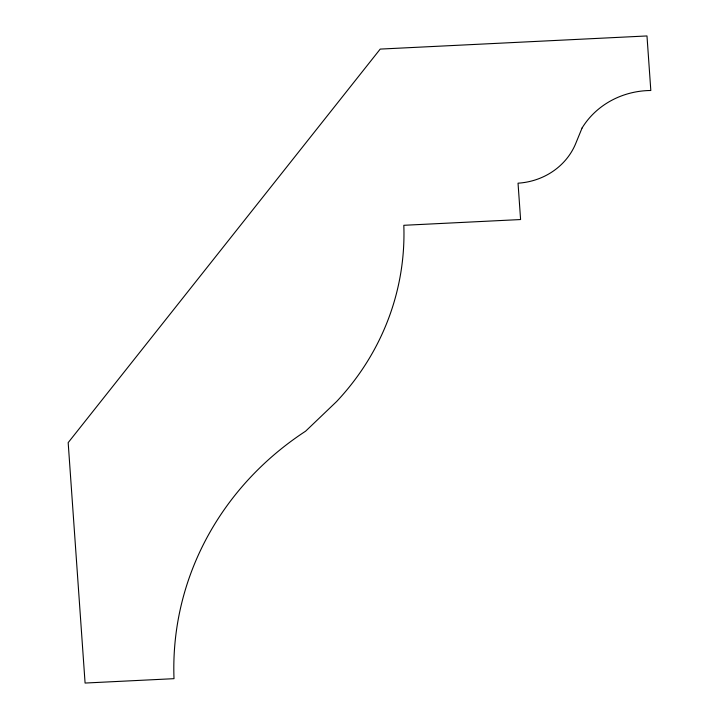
<?xml version="1.0" encoding="UTF-8"?>
<svg xmlns="http://www.w3.org/2000/svg" width="719" height="719" viewBox="0 0 719 719"><rect width="100%" height="100%" fill="white"/><g stroke="black" fill="none" stroke-linecap="round" stroke-linejoin="round"><path stroke-width="1.08" d="M582.057 128.036L575.748 143.449A67.586 63.011 5.3 0 1 518.039 183.183L520.592 219.547L403.817 225.299A275.638 256.989 5.3 0 1 336.627 401.526L305.611 431.184A314.221 292.957 5.3 0 0 174.007 678.673L85.085 683.05L68.179 442.634L380.216 49.09L646.983 35.95L650.821 90.495A80.986 75.504 5.3 0 0 582.057 128.036"/></g></svg>
